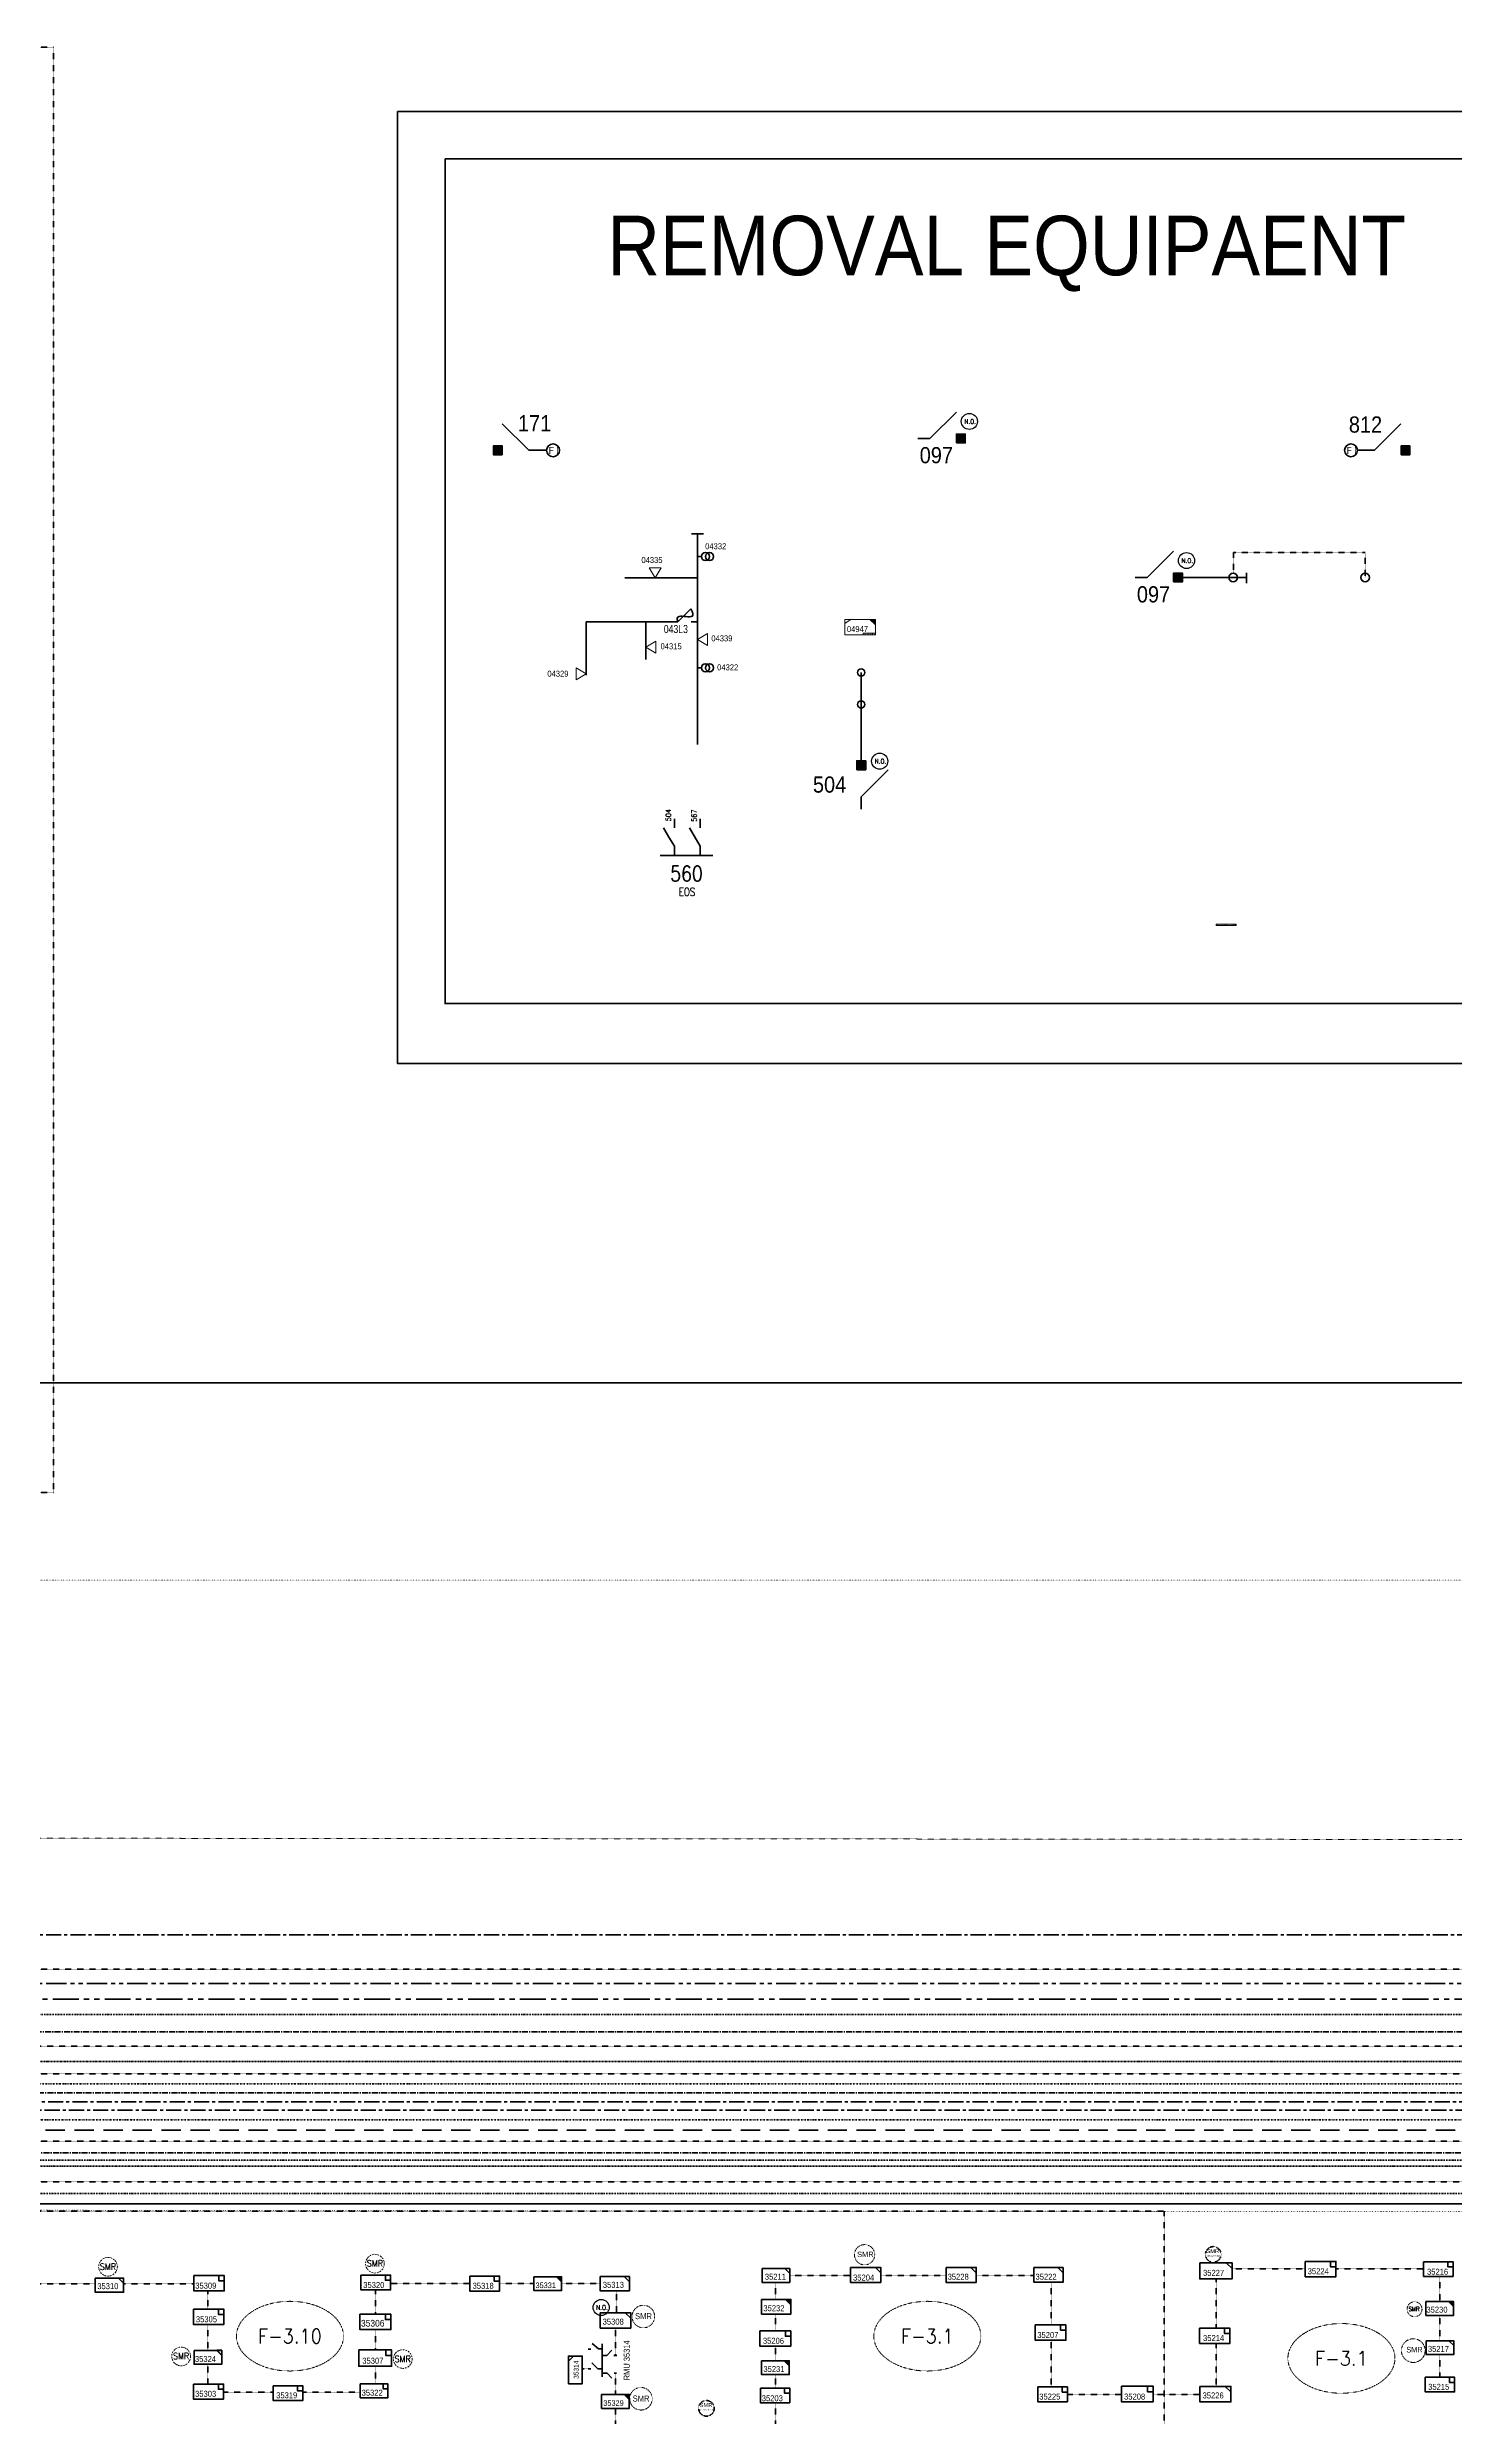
# Model space of a CAD drawing. Header units: metres. Extents: x 65984 to 144644, y -19036 to 23726.
# Drawn here: x 119464 to 120331, y 22197 to 23658 of the extents above; entities that cross this region are included whole.
import ezdxf
from ezdxf.enums import TextEntityAlignment as Align

# ---------------------------------------------------------------- set-up
doc = ezdxf.new("R2010")
doc.units = ezdxf.units.M
doc.header["$MEASUREMENT"] = 0
for name, pattern in [('( Center )', [2, 1.25, -0.25, 0.25, -0.25]), ('( Phantom )', [2.5, 1.25, -0.25, 0.25, -0.25, 0.25, -0.25]), ('DGN Style 1', [0.6, 0, -0.6]), ('DGN Style 3', [0.013877, 0, -0.013877]), ('DGN Style 4', [1.6, 0.8, -0.4, 0, -0.4]), ('DGN Style 6', [1.9, 0.7, -0.4, 0, -0.4, 0, -0.4]), ('DGN Style 7', [2, 0.9, -0.4, 0.3, -0.4]), ('HIDDEN2', [2381.25, 1587.5, -793.75])]:
    doc.linetypes.add(name, pattern=pattern)
doc.layers.get('0').update_dxf_attribs({"color": 95, "lineweight": 40})
for name, color, linetype, lineweight in [('ABS', 7, 'Continuous', 40), ('ABS NUMBER', 112, 'Continuous', 30), ('CONTRACTOR NAME', 95, 'Continuous', 40), ('d_eos', 111, 'Continuous', 40), ('d_eos no', 121, 'Continuous', 40), ('d_fco', 5, 'Continuous', 40), ('d_fco text', 95, 'Continuous', 40), ('d_grid line', 7, 'DGN Style 1', 0), ('d_oh branch', 94, 'Continuous', 40), ('d_tf', 1, 'Continuous', 40), ('d_tf no', 6, 'Continuous', 40), ('d_tf_200', 1, 'Continuous', 40), ('d_ug cable', 95, 'Continuous', 40), ('d_ug main line', 95, 'Continuous', 40), ('d_ug tf', 1, 'Continuous', 40), ('EARTH FAULT INDICATOR', 95, 'Continuous', 40), ('FDR  1  05', 172, 'Continuous', 40), ('FDR  1  16', 234, 'Continuous', 40), ('fedr no', 95, 'Continuous', 40), ('GRID STATION 01', 7, 'Continuous', 40), ('Level 37', 7, 'Continuous', 0), ('O H MAIN FEEDER', 4, 'Continuous', 100), ('SW N O', 114, 'Continuous', 30)]:
    doc.layers.add(name, color=color, linetype=linetype, lineweight=lineweight)
doc.styles.add('NASKHF', font='naskhf.shx', dxfattribs={"height": 8})
doc.styles.get("Standard").update_dxf_attribs({"font": 'txt.shx'})
doc.styles.add('Style-Andalus', font='andlso.ttf')
doc.styles.add('Style-Arial', font='arial.ttf')
doc.styles.add('Style-ENGINEERING', font='ENGINEERING.shx')
doc.styles.add('Style-msdefault', font='msdefault.shx')
doc.styles.add('Style-simplex', font='simplex.shx')
doc.styles.add('Style-STANDARD', font='STANDARD.shx')

# ---------------------------------------------------------------- blocks, each defined once
blk = doc.blocks.new('TFU_9')
at = {"layer": 'd_tf_200', "color": 1, "linetype": 'Continuous', "lineweight": 53}
blk.add_line((0, 10), (0, 0), dxfattribs=at)
for centre in [(0, 30), (0, 20)]:
    blk.add_circle(centre, 10, dxfattribs=at)
blk = doc.blocks.new('TF_8')
at = {"color": 0, "linetype": 'ByBlock', "lineweight": -2}
blk.add_line((6.3, 4.95), (9.9, 1.35), dxfattribs=at)
blk.add_3dface([(-10.1, 4.95), (9.9, 4.95), (9.9, -5.05), (-10.1, -5.05)], dxfattribs=at)
blk = doc.blocks.new('TF3')
at = {"color": 0, "linetype": 'ByBlock', "lineweight": -2}
for p, q in [((11.3, 9), (18.3, 9)), ((18.3, 9), (18.3, 2))]:
    blk.add_line(p, q, dxfattribs=at)
at = {"color": 0, "linetype": 'ByBlock', "lineweight": -2, "flags": 128}
blk.add_lwpolyline([(18.3, 2), (11.3, 2), (11.3, 9)], dxfattribs=at)
at = {"color": 0, "linetype": 'ByBlock', "lineweight": -2}
blk.add_3dface([(-21.7, 9), (18.3, 9), (18.3, -11), (-21.7, -11)], dxfattribs=at)
blk = doc.blocks.new('ABS2_1_1')
at = {"color": 0, "linetype": 'ByBlock', "lineweight": -2, "ltscale": 500}
for q in [(-29900, 43500), (0, 0)]:
    blk.add_line((0, 13600), q, dxfattribs=at)
at = {"color": 0, "linetype": 'ByBlock', "lineweight": -2, "ltscale": 500, "flags": 128}
for points in [[(5000, 43600), (-5000, 43600), (-5000, 53600), (5000, 53600)], [(3791, 49653), (3791, 49653), (3791, 49653)]]:
    blk.add_lwpolyline(points, close=True, dxfattribs=at)
at = {"color": 0, "linetype": 'ByBlock', "lineweight": -2, "ltscale": 500}
for points in [[(5000, 43600), (-5000, 43600), (5000, 53600), (-5000, 53600)], [(3791, 49653), (3791, 49653), (3791, 49653)]]:
    blk.add_solid(points, dxfattribs=at)
blk = doc.blocks.new('exist.us-1000kva')
at = {"color": 0, "linetype": 'ByBlock', "lineweight": -2, "flags": 128}
blk.add_lwpolyline([(40, 12.9), (32.8, 20), (40, 20)], close=True, dxfattribs=at)
at = {"color": 0, "linetype": 'ByBlock', "lineweight": -2, "extrusion": (0, 0, -1)}
blk.add_solid([(-40, 12.9), (-32.8, 20), (-40, 20)], dxfattribs=at)
at = {"color": 0, "linetype": 'ByBlock', "lineweight": -2, "xscale": 2, "yscale": 2}
blk.add_blockref('TF_8', (20.2, 10.1), dxfattribs=at)
blk = doc.blocks.new('*U812')
at = {"layer": 'd_eos', "color": 7, "linetype": 'Continuous', "lineweight": 211, "ltscale": 0.638341}
for p, q in [((-19.7, 13.2), (-19.7, 26.5)), ((-19.7, -13.2), (-4.1, 13.2)), ((17.4, 13.2), (17.4, 26.5)), ((25.3, 0), (33.1, 13.2)), ((-37.9, -26.5), (37.9, -26.5)), ((-19.7, -26.5), (-19.7, -13.2)), ((17.4, -13.2), (25.3, 0)), ((17.4, -26.5), (17.4, -13.2))]:
    blk.add_line(p, q, dxfattribs=at)
blk = doc.blocks.new('*U746')
at = {"layer": 'd_fco', "color": 1, "linetype": 'Continuous', "lineweight": 100}
blk.add_line((-4.6, 4.2), (-10.1, 4.2), dxfattribs=at)
at = {"layer": 'd_fco', "color": 1, "linetype": 'Continuous', "lineweight": 100, "flags": 128}
blk.add_lwpolyline([(13, 4.2), (7.1, 4.2), (-4.4, -7.3)], dxfattribs=at)
at = {"layer": 'd_fco', "color": 1, "linetype": 'Continuous', "lineweight": 100}
blk.add_open_spline([(-4.4, -7.3), (-13, 7.7), (11.6, -7.7), (7.1, 4.2)], degree=3, dxfattribs=at)
blk = doc.blocks.new('*U965')
at = {"layer": 'SW N O', "color": 3, "ltscale": 0.426762}
blk.add_circle((0, 0), 16.8, dxfattribs=at)
at = {"layer": 'SW N O', "color": 3, "style": 'Style-STANDARD'}
blk.add_text('N.O.', height=9.6, dxfattribs=at).set_placement((1.7, -0.2), align=Align.MIDDLE_CENTER)
blk = doc.blocks.new('*U967')
at = {"layer": 'SW N O', "color": 3, "ltscale": 0.426762}
blk.add_circle((0, 0), 16.8, dxfattribs=at)
at = {"layer": 'SW N O', "color": 3, "style": 'Style-STANDARD'}
blk.add_text('N.O.', height=9.6, dxfattribs=at).set_placement((1.7, -0.2), align=Align.MIDDLE_CENTER)
blk = doc.blocks.new('*U1382')
at = {"layer": 'FDR  1  05', "color": 120, "linetype": 'Continuous', "lineweight": 40, "xscale": 0.426653015516307, "yscale": 0.426653015516307, "zscale": 0.1165240040356058, "rotation": 359.9999999999999}
blk.add_blockref('TF3', (0.7, 0.5), dxfattribs=at)
at = {"layer": 'd_tf no', "color": 120, "linetype": 'Continuous', "lineweight": 40, "style": 'Style-msdefault', "width": 0.945946}
blk.add_text('35306', height=3.7, dxfattribs=at).set_placement((-8, 1.2), align=Align.TOP_LEFT)
blk = doc.blocks.new('*U906')
at = {"layer": 'EARTH FAULT INDICATOR', "color": 2, "linetype": 'Continuous', "lineweight": 100}
blk.add_circle((0, 0.1), 4, dxfattribs=at)
at = {"layer": 'EARTH FAULT INDICATOR', "color": 2, "lineweight": 140, "style": 'Style-Andalus', "width": 0.9}
blk.add_text('F I', height=4.23, dxfattribs=at).set_placement((-2.6, 2.1), align=Align.TOP_LEFT)
blk = doc.blocks.new('TRA1_294')
at = {"layer": 'd_tf', "color": 1, "linetype": 'Continuous', "lineweight": 0, "ltscale": 0.000236265, "flags": 128}
blk.add_lwpolyline([(10, -17), (0, 0), (-10, -17)], close=True, dxfattribs=at)
blk = doc.blocks.new('TRA1_293')
at = {"layer": 'd_tf', "color": 1, "linetype": 'Continuous', "lineweight": 0, "ltscale": 0.000236265, "xscale": 1.000046566207834, "yscale": 1.000046566207834, "zscale": 1.000046566207834, "rotation": 180}
blk.add_blockref('TRA1_294', (0, 0), dxfattribs=at)
blk = doc.blocks.new('TRA1_296')
at = {"layer": 'd_tf', "color": 1, "linetype": 'Continuous', "lineweight": 0, "ltscale": 0.000236361, "flags": 128}
blk.add_lwpolyline([(10, -17), (0, 0), (-10, -17)], close=True, dxfattribs=at)
blk = doc.blocks.new('TRA1_295')
at = {"layer": 'd_tf', "color": 1, "linetype": 'Continuous', "lineweight": 0, "ltscale": 0.000236361, "xscale": 1.000046566207833, "yscale": 1.000046566207833, "zscale": 1.000046566207833, "rotation": 180}
blk.add_blockref('TRA1_296', (0, 0), dxfattribs=at)
blk = doc.blocks.new('*U1767')
at = {"layer": 'FDR  1  05', "color": 2, "linetype": 'Continuous', "lineweight": 40, "flags": 128}
blk.add_lwpolyline([(8.5, 4.3), (8.5, 1.2), (5.5, 4.3)], dxfattribs=at)
blk.add_lwpolyline([(5.5, 4.3), (8.5, 4.3), (8.5, 1.2)], close=True, dxfattribs=at)
at = {"layer": 'FDR  1  05', "color": 2, "linetype": 'Continuous', "lineweight": 40, "xscale": 0.8535245333131425, "yscale": 0.8535245333131425, "zscale": 0.4267622666565712, "rotation": 359.9999999999999}
blk.add_blockref('TF_8', (0.1, 0), dxfattribs=at)
blk = doc.blocks.new('*U3832')
at = {"color": 2, "linetype": 'DGN Style 3'}
blk.add_circle((0, 0), 40.1, dxfattribs=at)
at = {"color": 1, "style": 'Style-ENGINEERING', "width": 1.09375}
blk.add_text('SMR', height=20, dxfattribs=at).set_placement((30, 7), align=Align.RIGHT)
at = {"color": 7, "true_color": 0xffffff, "insert": (-35, -5), "char_height": 5.83, "width": 324.55, "attachment_point": 1}
blk.add_mtext('\\fCalibri|b0|i0|c178178|p39;ACTIVE 27.09.2023\\P', dxfattribs=at)

msp = doc.modelspace()

# ---------------------------------------------------------------- linework, layer by layer
at = {"color": 7, "linetype": '( Phantom )', "lineweight": 106, "ltscale": 12.802868, "flags": 128}
msp.add_lwpolyline([(125652, 21392.2), (125652, 21375.1), (125221.9, 21375.1), (125221.9, 22454.8), (114309.9, 22454.8), (114309.9, 20185.2)], dxfattribs=at)
at = {"color": 7, "linetype": 'DGN Style 3', "lineweight": 140, "flags": 128}
msp.add_lwpolyline([(125438.9, 21093.7), (125438.9, 21073.4), (125198.6, 21073.4), (125198.6, 22425.7), (114384.5, 22425.7), (114384.5, 20185.2)], dxfattribs=at)
at = {"layer": 'CONTRACTOR NAME', "color": 140, "lineweight": 13, "ltscale": 0.498271, "flags": 128}
for points in [[(119972.3, 23296.1), (119966.9, 23296.1), (119966.9, 23297.1), (119972.3, 23297.1)], [(119974.3, 23296.1), (119972.3, 23296.1), (119972.3, 23297.1), (119974.3, 23297.1)]]:
    msp.add_lwpolyline(points, close=True, dxfattribs=at)
at = {"layer": 'CONTRACTOR NAME', "color": 7, "lineweight": 13, "ltscale": 0.498271, "flags": 128}
for points in [[(120189.5, 23116.7), (120184.5, 23116.7), (120184.5, 23117.7), (120189.5, 23117.7)], [(120194.9, 23116.7), (120189.5, 23116.7), (120189.5, 23117.7), (120194.9, 23117.7)], [(120196.9, 23116.7), (120194.9, 23116.7), (120194.9, 23117.7), (120196.9, 23117.7)]]:
    msp.add_lwpolyline(points, close=True, dxfattribs=at)
at = {"layer": 'd_eos', "color": 120, "linetype": 'Continuous', "lineweight": 211, "ltscale": 0.374688}
for p, q in [((119798.9, 22238.9), (119797.2, 22238.9)), ((119803.6, 22239), (119799.8, 22242.4)), ((119806, 22221.8), (119806, 22242.2)), ((119808.7, 22235), (119811.8, 22238.3)), ((119798.9, 22226.7), (119797.2, 22226.7)), ((119803.2, 22226.8), (119799.6, 22230.5)), ((119805.9, 22226.8), (119803.2, 22226.8)), ((119806, 22235), (119808.7, 22235)), ((119806.2, 22224.1), (119809, 22224.1)), ((119809, 22224.1), (119811.9, 22221)), ((119813.1, 22235), (119815, 22235)), ((119813.3, 22224.1), (119814.7, 22224.1))]:
    msp.add_line(p, q, dxfattribs=at)
at = {"layer": 'd_eos', "color": 120, "linetype": 'Continuous', "lineweight": 211, "ltscale": 0.337219}
msp.add_line((119803.6, 22239), (119806, 22239), dxfattribs=at)
at = {"layer": 'd_grid line', "color": 7, "linetype": 'DGN Style 1', "lineweight": 0}
msp.add_line((115806.3, 22328), (121692.5, 22322.4), dxfattribs=at)
at = {"layer": 'd_grid line', "color": 7, "linetype": 'DGN Style 1', "lineweight": 0, "flags": 128}
msp.add_lwpolyline([(133459.3, 19332.1), (133459.3, 22713), (107396.8, 22713), (107396.8, 19332.1)], close=True, dxfattribs=at)
at = {"layer": 'd_oh branch', "color": 1, "linetype": 'Continuous', "lineweight": 100}
for p, q in [((119864.6, 23331.1), (119819.8, 23331.1)), ((119849.7, 23304.1), (119796.1, 23304.1)), ((119796.1, 23304.1), (119796.1, 23271.2)), ((119832.8, 23304.1), (119832.8, 23280.8))]:
    msp.add_line(p, q, dxfattribs=at)
at = {"layer": 'd_ug cable', "color": 1, "linetype": 'DGN Style 3', "lineweight": 0}
msp.add_line((107935.2, 22564.4), (133669.6, 22541.1), dxfattribs=at)
at = {"layer": 'd_ug cable', "color": 1, "linetype": 'DGN Style 3', "lineweight": 100}
msp.add_line((119797.5, 22226.7), (119793.6, 22226.7), dxfattribs=at)
at = {"layer": 'd_ug cable', "color": 14, "linetype": 'DGN Style 3', "lineweight": 100}
msp.add_line((119814.1, 22224.1), (119814.1, 22210.9), dxfattribs=at)
at = {"layer": 'd_ug cable', "color": 94, "linetype": 'DGN Style 3', "lineweight": 100, "flags": 128}
msp.add_lwpolyline([(116277.5, 23658.3), (119467.6, 23658.3), (119467.6, 22767.2), (116277.5, 22767.2)], close=True, dxfattribs=at)
at = {"layer": 'd_ug cable', "color": 231, "linetype": 'DGN Style 3', "lineweight": 100, "flags": 128}
msp.add_lwpolyline([(120195.1, 23334), (120195.1, 23346.7), (120276.3, 23346.7), (120276.3, 23331.4)], dxfattribs=at)
at = {"layer": 'd_ug cable', "color": 3, "linetype": 'DGN Style 3', "lineweight": 100, "flags": 128}
msp.add_lwpolyline([(122580.8, 22028.9), (122580.8, 22408.7), (114426.3, 22408.7), (114426.3, 20316.3), (114440.7, 20316.3), (114440.7, 20304.2)], dxfattribs=at)
at = {"layer": 'd_ug cable', "color": 206, "linetype": 'DGN Style 3', "lineweight": 100, "flags": 128}
msp.add_lwpolyline([(116176.4, 20628.2), (116176.4, 20750.7), (116176.2, 20750.7), (116176.2, 20751.9), (115709.1, 20751.9), (115709.1, 20898.3), (115443.6, 20898.3), (115443.6, 22367.1), (125153.1, 22367.1), (125153.1, 21679.5), (125516.2, 21679.5), (125516.2, 21661.2)], dxfattribs=at)
at = {"layer": 'd_ug cable', "color": 251, "linetype": 'DGN Style 3', "lineweight": 100, "flags": 128}
msp.add_lwpolyline([(116822.6, 20861.1), (116854.8, 20861.1), (116854.8, 20884.9), (116988.6, 20884.9), (116988.6, 22342), (125130.4, 22342), (125130.4, 21815.4), (125262.4, 21815.4)], dxfattribs=at)
at = {"layer": 'd_ug cable', "color": 6, "linetype": 'DGN Style 3', "lineweight": 100, "flags": 128}
msp.add_lwpolyline([(117095.4, 22227.4), (117095.4, 22324), (120152.5, 22324), (120152.5, 22059.5), (120166.1, 22059.5)], dxfattribs=at)
at = {"layer": 'd_ug cable', "color": 18, "linetype": 'DGN Style 3', "lineweight": 100, "flags": 128}
for points in [[(119912.7, 22269.3), (119912.7, 22280.1)], [(119921.8, 22284.4), (119959, 22284.4)], [(119977.7, 22284.4), (120017.8, 22284.4)], [(120036.5, 22284.4), (120072.2, 22284.4)], [(120082.7, 22280.2), (120082.7, 22253.9)], [(120184.4, 22251.9), (120184.4, 22282.2)], [(120194.5, 22288.4), (120239.4, 22288.4)], [(120258.5, 22288.4), (120312.4, 22288.4)], [(120322.3, 22283.7), (120322.3, 22268.3)], [(119912.7, 22250.2), (119912.7, 22260.8)], [(120322.3, 22259.7), (120322.3, 22244.1)], [(119912.7, 22231.9), (119912.7, 22240.6)], [(120082.7, 22244.5), (120082.7, 22215.7)], [(120184.4, 22216), (120184.4, 22242.5)], [(119912.7, 22215), (119912.7, 22223.2)], [(120322.3, 22235.8), (120322.3, 22221.6)], [(120093.1, 22211), (120126.3, 22211)], [(120145.8, 22211), (120174.4, 22211)], [(119862.2, 22192), (119814.1, 22192), (119814.1, 22202.4)], [(119879.2, 22192), (119912.7, 22192), (119912.7, 22205.8)]]:
    msp.add_lwpolyline(points, dxfattribs=at)
at = {"layer": 'd_ug cable', "color": 120, "linetype": 'DGN Style 3', "lineweight": 100, "flags": 128}
for points in [[(119454.4, 22279.1), (119493.4, 22279.1)], [(119511, 22279.1), (119554.2, 22279.1)], [(119562.8, 22274.8), (119562.8, 22263.5)], [(119666.2, 22260.5), (119666.2, 22275.5)], [(119675.5, 22279.3), (119724.3, 22279.3)], [(119743, 22279.3), (119763.6, 22279.3)], [(119780.8, 22279.3), (119804.8, 22279.3)], [(119814.8, 22274.5), (119814.8, 22261.3)], [(119562.8, 22254.1), (119562.8, 22238.2)], [(119666.2, 22238.7), (119666.2, 22251)], [(119562.8, 22229.7), (119562.8, 22217.2)], [(119666.2, 22217.5), (119666.2, 22228.2)], [(119572.9, 22212.4), (119603.3, 22212.4)], [(119621.4, 22212.4), (119656.7, 22212.4)]]:
    msp.add_lwpolyline(points, dxfattribs=at)
at = {"layer": 'd_ug cable', "color": 14, "linetype": 'DGN Style 3', "lineweight": 100, "flags": 128}
msp.add_lwpolyline([(119814.1, 22251.9), (119814.1, 22235)], dxfattribs=at)
at = {"layer": 'd_ug cable', "color": 2, "linetype": 'DGN Style 4', "lineweight": 13}
for centre in [(119501.2, 22289.7), (119665.8, 22291.6), (119546.3, 22234.4), (119683, 22232.8)]:
    msp.add_circle(centre, 5.77, dxfattribs=at)
at = {"layer": 'd_ug cable', "color": 2, "linetype": 'DGN Style 3', "lineweight": 13}
for centre, radius in [((119967.7, 22297.1), 6.25), ((119831.3, 22259), 6.95), ((120306.8, 22263.5), 4.6), ((120306, 22238), 7.31), ((119829.8, 22208.3), 6.95)]:
    msp.add_circle(centre, radius, dxfattribs=at)
at = {"layer": 'd_ug cable', "color": 1, "linetype": 'DGN Style 3', "lineweight": 13}
msp.add_circle((120306, 22238), 7.31, dxfattribs=at)
at = {"layer": 'd_ug main line', "color": 121, "linetype": 'DGN Style 3', "lineweight": 140, "flags": 128}
msp.add_lwpolyline([(125500.3, 21632.8), (125500.3, 21569.2), (125184.7, 21569.2), (125184.7, 22473.3), (115028.9, 22473.3), (115028.9, 20483.6)], dxfattribs=at)
at = {"layer": 'd_ug main line', "color": 22, "linetype": '( Phantom )', "lineweight": 100, "ltscale": 10, "flags": 128}
msp.add_lwpolyline([(125479.8, 20968.6), (125479.8, 20987.3), (125233.2, 20987.3), (125233.2, 22464.4), (114290.4, 22464.4), (114290.4, 20185.2)], dxfattribs=at)
at = {"layer": 'd_ug main line', "color": 157, "linetype": 'DGN Style 4', "lineweight": 140, "flags": 128}
msp.add_lwpolyline([(125418, 21017.4), (125418, 21004.7), (125214.8, 21004.7), (125214.8, 22445.3), (114327.5, 22445.3), (114327.5, 20185.2)], dxfattribs=at)
at = {"layer": 'd_ug main line', "color": 174, "linetype": '( Center )', "lineweight": 140, "ltscale": 2.94, "flags": 128}
for points in [[(125524.7, 21248.6), (125524.7, 21213.5), (125207, 21213.5), (125207, 22434.5), (114346, 22434.5), (114346, 20185.2)], [(125145.2, 22359.9), (115450.8, 22359.9), (115450.8, 20910), (116755.3, 20910), (116755.3, 20829.4)]]:
    msp.add_lwpolyline(points, dxfattribs=at)
at = {"layer": 'd_ug main line', "color": 200, "linetype": 'DGN Style 7', "lineweight": 80, "flags": 128}
msp.add_lwpolyline([(125307.5, 21308), (125307.5, 21295.5), (125190.6, 21295.5), (125190.6, 22416.2), (114403, 22416.2), (114403, 20185.2)], dxfattribs=at)
at = {"layer": 'd_ug main line', "color": 22, "linetype": 'DGN Style 6', "lineweight": 140, "flags": 128}
msp.add_lwpolyline([(125618.3, 21115.9), (125618.3, 21061.7), (125180.5, 21061.7), (125180.5, 22402.4), (114450, 22402.4), (114450, 20327), (114594.3, 20327), (114594.3, 20185)], dxfattribs=at)
at = {"layer": 'd_ug main line', "color": 6, "linetype": '( Center )', "lineweight": 140, "ltscale": 2.94, "flags": 128}
msp.add_lwpolyline([(122435.8, 22289.9), (122435.8, 22396.9), (114473.5, 22396.9), (114473.5, 20369.9), (114797.7, 20369.9), (114797.7, 20360.4)], dxfattribs=at)
at = {"layer": 'd_ug main line', "color": 36, "linetype": 'HIDDEN2', "lineweight": 70, "ltscale": 0.0075}
msp.add_lwpolyline([(125386.1, 22374), (115436.3, 22374), (115436.3, 20892.1), (115702.4, 20892.1), (115702.4, 20746.4), (116184.6, 20746.4), (116184.6, 20578.3), (116242, 20578.3), (116242, 20553.6)], dxfattribs=at)
at = {"layer": 'd_ug main line', "color": 191, "linetype": 'DGN Style 7', "lineweight": 140, "flags": 128}
msp.add_lwpolyline([(125136.6, 22351.8), (116982.3, 22351.8), (116982.3, 20302.9), (116982.3, 20302.9), (116982.3, 19904.8), (116245.1, 19904.8), (116245.1, 20043.3)], dxfattribs=at)
at = {"layer": 'd_ug tf', "color": 134, "linetype": 'DGN Style 4', "lineweight": 140, "flags": 128}
msp.add_lwpolyline([(116559.6, 20376.8), (116559.6, 20301.7), (116974.8, 20301.7), (116974.8, 22355.5), (125242.7, 22355.5), (125242.7, 22015), (125262.4, 22015)], dxfattribs=at)
at = {"layer": 'FDR  1  05', "color": 11, "linetype": 'Continuous', "lineweight": 13}
msp.add_line((119955.5, 23303), (119959.5, 23305.6), dxfattribs=at)
at = {"layer": 'FDR  1  16', "color": 30, "linetype": '( Center )', "lineweight": 70, "ltscale": 7.500037, "flags": 128}
msp.add_lwpolyline([(125479.8, 22171.7), (125254.2, 22171.7), (125254.2, 22494.3), (115424.6, 22494.3), (115424.6, 20879.7), (115646.9, 20879.7), (115646.9, 20384.3), (115406.5, 20384.3), (115406.5, 19836.9), (115912, 19836.9), (115912, 19932.7)], dxfattribs=at)
at = {"layer": 'FDR  1  16', "color": 30, "linetype": '( Center )', "lineweight": 106, "ltscale": 7.500037, "flags": 128}
msp.add_lwpolyline([(114989.9, 20379.2), (114989.9, 20383.5), (114490.7, 20383.5), (114490.7, 22391.5), (122508.3, 22391.5), (122508.3, 22028.9)], dxfattribs=at)
at = {"layer": 'FDR  1  16', "color": 1, "linetype": '( Center )', "lineweight": 70, "ltscale": 7.500037, "flags": 128}
msp.add_lwpolyline([(115013, 20327.8), (115013, 20397.6), (114501.7, 20397.6), (114501.7, 22386.2), (125172.7, 22386.2), (125172.7, 21502.1), (125488.9, 21502.1)], dxfattribs=at)
at = {"layer": 'FDR  1  16', "color": 30, "linetype": 'DGN Style 6', "lineweight": 70, "flags": 128}
msp.add_lwpolyline([(125349.8, 21236.3), (125349.8, 21221.5), (125166.1, 21221.5), (125166.1, 22380.2), (114512.9, 22380.2), (114512.9, 20408.4), (115057.6, 20408.4), (115057.6, 20185)], dxfattribs=at)
at = {"layer": 'fedr no', "color": 82, "linetype": 'DGN Style 3', "lineweight": 13, "true_color": 0x1dc70e}
for centre in [(119613.4, 22246.9), (120006.4, 22246.9), (120261.7, 22233.2)]:
    msp.add_ellipse(centre, major_axis=(33, 0), ratio=0.651175, dxfattribs=at)
at = {"layer": 'O H MAIN FEEDER', "color": 18, "lineweight": 211, "ltscale": 30}
for p, q in [((119765.1, 23409.8), (119771.6, 23409.8)), ((120271.7, 23409.8), (120274.7, 23409.8))]:
    msp.add_line(p, q, dxfattribs=at)
at = {"layer": 'O H MAIN FEEDER', "color": 1, "lineweight": 211, "ltscale": 30}
msp.add_line((119868.4, 23358.3), (119860.9, 23358.3), dxfattribs=at)
at = {"layer": 'O H MAIN FEEDER', "color": 1, "lineweight": 211, "ltscale": 0.488306}
msp.add_line((119864.6, 23228.3), (119864.6, 23358.4), dxfattribs=at)
at = {"layer": 'O H MAIN FEEDER', "color": 231, "lineweight": 211, "ltscale": 30}
for p, q in [((120203.2, 23334.3), (120203.2, 23327.9)), ((120160.7, 23331.4), (120203.2, 23331.4))]:
    msp.add_line(p, q, dxfattribs=at)
at = {"layer": 'O H MAIN FEEDER', "color": 80, "lineweight": 211, "ltscale": 30}
msp.add_line((121607.1, 22328.6), (118893.1, 22328.6), dxfattribs=at)
at = {"layer": 'O H MAIN FEEDER', "color": 140, "lineweight": 211, "ltscale": 0.498271, "flags": 128}
for points in [[(119679.8, 23618.8), (120895.1, 23618.8), (120895.1, 23031.6), (119679.8, 23031.6)], [(119709, 23589.6), (120876.2, 23589.6), (120876.2, 23068.6), (119709, 23068.6)], [(106943.9, 22834.8), (144644.1, 22834.8), (144644.1, 19389.5), (106943.9, 19389.5)]]:
    msp.add_lwpolyline(points, close=True, dxfattribs=at)
at = {"layer": 'O H MAIN FEEDER', "color": 214, "lineweight": 211, "ltscale": 0.426762, "flags": 128}
msp.add_lwpolyline([(119965.6, 23272.8), (119965.6, 23215.9)], dxfattribs=at)
at = {"layer": 'O H MAIN FEEDER', "color": 1, "linetype": 'DGN Style 4', "lineweight": 211, "flags": 128}
msp.add_lwpolyline([(117138.2, 22227.3), (117138.2, 22334.9), (121099.2, 22334.9), (121099.2, 22290.4)], dxfattribs=at)
at = {"layer": 'O H MAIN FEEDER', "color": 231, "lineweight": 211, "ltscale": 0.488306}
for centre in [(120195, 23331.4), (120276.3, 23331.4)]:
    msp.add_circle(centre, 2.66, dxfattribs=at)
at = {"layer": 'O H MAIN FEEDER', "color": 214, "lineweight": 211, "ltscale": 0.426762}
for centre in [(119965.6, 23272.8), (119965.6, 23253.1)]:
    msp.add_circle(centre, 2.21, dxfattribs=at)

# ---------------------------------------------------------------- block references
at = {"color": 1, "xscale": 0.12, "yscale": 0.12, "zscale": 0.12}
for p in [(120182.7, 22297.3), (119870.2, 22202.4)]:
    msp.add_blockref('*U3832', p, dxfattribs=at)
at = {"layer": 'ABS', "color": 7, "linetype": 'Continuous', "lineweight": 211, "ltscale": 0.812883, "xscale": 0.0005446322480400586, "zscale": 0.000360672857092237}
for p, yscale, rotation in [((119768, 23409.8), -0.000544632248040059, 270.0000071991901), ((120000.6, 23417.1), 0.0005446322480400586, 269.9999928008099), ((120274.7, 23409.8), 0.0005446322480400586, 269.9999928008099), ((120134.5, 23331.4), 0.0005446322480400586, 269.9999928008099)]:
    msp.add_blockref('ABS2_1_1', p, dxfattribs=dict(at, yscale=yscale, rotation=rotation))
at = {"layer": 'ABS', "color": 7, "linetype": 'Continuous', "lineweight": 211, "ltscale": 0.829472, "xscale": 0.000555747191877611, "yscale": -0.0005557471918776113, "zscale": 0.0003680335276451397, "rotation": 180.0000000000006}
msp.add_blockref('ABS2_1_1', (119965.6, 23188.6), dxfattribs=at)
at = {"layer": 'd_eos', "color": 7, "linetype": 'Continuous', "lineweight": 211, "ltscale": 0.638341, "extrusion": (0, 0, -1), "xscale": 0.4267622666565712, "yscale": 0.4267622666565712, "zscale": 0.4267622666565712}
msp.add_blockref('*U812', (-119857.9, 23171.3), dxfattribs=at)
at = {"layer": 'd_fco', "color": 1, "linetype": 'Continuous', "lineweight": 100, "xscale": 0.7, "yscale": 0.7, "zscale": 0.7, "rotation": 180.0000000006002}
msp.add_blockref('*U746', (119857.5, 23307), dxfattribs=at)
at = {"layer": 'd_tf', "color": 1, "linetype": 'Continuous', "lineweight": 0, "ltscale": 0.000236361, "extrusion": (0, 0, -1), "xscale": 0.37, "yscale": 0.37, "zscale": 0.37}
msp.add_blockref('TRA1_295', (-119838.6, 23331.1), dxfattribs=at)
at = {"layer": 'd_tf', "color": 1, "linetype": 'Continuous', "lineweight": 0, "ltscale": 0.000236361, "xscale": 0.37, "yscale": 0.37, "zscale": 0.37, "rotation": 269.9999999999999}
for p in [(119832.8, 23288.4), (119864.6, 23293.2)]:
    msp.add_blockref('TRA1_295', p, dxfattribs=at)
at = {"layer": 'd_tf', "color": 1, "linetype": 'Continuous', "lineweight": 0, "ltscale": 0.000236265, "xscale": 0.37, "yscale": 0.37, "zscale": 0.37, "rotation": 89.99999999999997}
msp.add_blockref('TRA1_293', (119796.1, 23272), dxfattribs=at)
at = {"layer": 'd_tf_200', "color": 1, "linetype": 'Continuous', "lineweight": 53, "xscale": 0.25, "yscale": 0.25, "zscale": 0.25, "rotation": 269.9999999999999}
for p in [(119864.6, 23344.3), (119864.6, 23275.7)]:
    msp.add_blockref('TFU_9', p, dxfattribs=at)
at = {"layer": 'EARTH FAULT INDICATOR', "color": 2, "linetype": 'Continuous', "lineweight": 100}
for p in [(119775.6, 23409.7), (120267.6, 23409.7)]:
    msp.add_blockref('*U906', p, dxfattribs=at)
at = {"layer": 'FDR  1  05', "color": 11, "linetype": 'Continuous', "lineweight": 13, "xscale": 0.4706953856588768, "yscale": 0.4706953856588768, "zscale": 0.4267622666565712, "rotation": 359.9999999999999}
msp.add_blockref('exist.us-1000kva', (119955.5, 23296.1), dxfattribs=at)
at = {"layer": 'FDR  1  05', "color": 2, "linetype": 'Continuous', "lineweight": 40, "rotation": 359.9999999999999}
for name, p, xscale, yscale, zscale in [('TF_8', (119502.2, 22278.4), 0.873569197845314, 0.873569197845314, 0.4267622666565712), ('TF3', (119667.1, 22280.5), 0.4572308401844476, 0.4572308401844476, 0.1300771388769227), ('TF_8', (119968.5, 22284.7), 0.9303224445492406, 0.9303224445492406, 0.4267622666565712), ('TF3', (120322.2, 22288.7), 0.4541136393241599, 0.4541136393241599, 0.1300771388769227), ('exist.us-1000kva', (120313.8, 22259.7), 0.4267622666565712, 0.4267622666565712, 0.4267622666565712), ('TF_8', (119814.2, 22256.7), 0.9437422116668874, 0.9437422116668874, 0.4267622666565712), ('TF3', (119666.8, 22233.9), 0.5082044998817805, 0.5082044998817805, 0.1300771388769227), ('TF_8', (120322.5, 22239.9), 0.8535245333131425, 0.8535245333131425, 0.4267622666565712), ('exist.us-1000kva', (119805.5, 22202.4), 0.4267622666565712, 0.4267622666565712, 0.4267622666565712)]:
    msp.add_blockref(name, p, dxfattribs=dict(at, xscale=xscale, yscale=yscale, zscale=zscale))
at = {"layer": 'FDR  1  05', "color": 120, "linetype": 'Continuous', "lineweight": 40, "rotation": 359.9999999999999}
for name, p, xscale, yscale, zscale in [('TF3', (119564.3, 22280), 0.4685914636606583, 0.4685914636606583, 0.1300771388769227), ('TF3', (119734.2, 22279.8), 0.4591182128164927, 0.4591182128164927, 0.1300771388769227), ('exist.us-1000kva', (119763.8, 22275), 0.4267622666565712, 0.4267622666565712, 0.4267622666565712), ('TF_8', (119813.8, 22279.3), 0.8947952534965667, 0.8947952534965667, 0.4267622666565712), ('TF3', (119564.1, 22259.3), 0.471305967141478, 0.471305967141478, 0.1300771388769227), ('TF3', (119564, 22213.2), 0.4650529547119633, 0.4650529547119633, 0.1300771388769227), ('TF3', (119613, 22212.2), 0.4549055467749261, 0.4549055467749261, 0.1300771388769227), ('TF3', (119666, 22213.6), 0.4266530155163069, 0.4266530155163069, 0.1300771388769227)]:
    msp.add_blockref(name, p, dxfattribs=dict(at, xscale=xscale, yscale=yscale, zscale=zscale))
at = {"layer": 'FDR  1  05', "color": 18, "linetype": 'Continuous', "lineweight": 40, "rotation": 359.9999999999999}
for name, p, xscale, yscale, zscale in [('TF_8', (119913.1, 22284.4), 0.8535245333131425, 0.8535245333131425, 0.4267622666565712), ('TF_8', (120027.3, 22284.7), 0.9303224445492406, 0.9303224445492406, 0.4267622666565712), ('TF_8', (120081.2, 22284.7), 0.8992697619411171, 0.8992697619411171, 0.4267622666565712), ('TF_8', (120184.4, 22287.2), 0.9983378634493272, 0.9983378634493272, 0.4267622666565712), ('TF3', (120249.7, 22288.7), 0.4730528589937134, 0.4730528589937134, 0.1300771388769227), ('exist.us-1000kva', (119904.2, 22260.5), 0.451378334383309, 0.451378334383309, 0.4267622666565712), ('TF3', (120083.2, 22249.6), 0.4721045211975692, 0.4721045211975692, 0.1300771388769227), ('TF3', (120184.4, 22247.6), 0.4662291238794106, 0.4662291238794106, 0.1300771388769227), ('TF3', (119913.5, 22245.9), 0.476150800444837, 0.476150800444837, 0.1300771388769227), ('exist.us-1000kva', (119904.2, 22223.2), 0.4267622666565712, 0.4267622666565712, 0.4267622666565712), ('TF3', (120323.2, 22217.5), 0.4527673373624116, 0.4527673373624116, 0.1300771388769227), ('TF3', (119913.3, 22210.8), 0.4529921286625453, 0.4529921286625453, 0.1300771388769227), ('TF3', (120084.4, 22211.5), 0.4593531873882874, 0.4593531873882874, 0.1300771388769227), ('TF3', (120136.7, 22211.7), 0.4863614561804088, 0.4863614561804088, 0.1300771388769227), ('TF_8', (120184.1, 22211.2), 0.954918739692877, 0.954918739692877, 0.4267622666565712)]:
    msp.add_blockref(name, p, dxfattribs=dict(at, xscale=xscale, yscale=yscale, zscale=zscale))
at = {"layer": 'FDR  1  05', "color": 120, "linetype": 'Continuous', "lineweight": 40, "xscale": 1.116311956094262, "yscale": 1.116311956094262, "zscale": 1.116311956094262}
msp.add_blockref('*U1382', (119666.1, 22255.6), dxfattribs=at)
at = {"layer": 'FDR  1  05', "color": 2, "linetype": 'Continuous', "lineweight": 40}
msp.add_blockref('*U1767', (119562.8, 22233.9), dxfattribs=at)
at = {"layer": 'FDR  1  05', "color": 1, "linetype": 'Continuous', "lineweight": 40, "xscale": 0.8535909556838007, "yscale": 0.8535909556838007, "zscale": 0.2556092596139534, "rotation": 89.99999999999997}
msp.add_blockref('TF_8', (119789.3, 22226.2), dxfattribs=at)
at = {"layer": 'SW N O', "color": 3, "xscale": 0.2950694635422144, "yscale": 0.2950694635422144, "zscale": 0.2950694635422144}
for name, p in [('*U965', (120032.3, 23427.6)), ('*U965', (120166.2, 23341.8)), ('*U967', (119977, 23218.1)), ('*U965', (119805.3, 22264.6))]:
    msp.add_blockref(name, p, dxfattribs=at)

# ---------------------------------------------------------------- texts
at = {"layer": 'ABS NUMBER', "color": 7, "lineweight": 140, "style": 'Style-Arial', "width": 0.88}
for s, p in [('171', (119774.5, 23431.5)), ('812', (120286.8, 23430.7)), ('097', (120022.2, 23411.8)), ('097', (120156.1, 23326))]:
    msp.add_text(s, height=10, rotation=360, dxfattribs=at).set_placement(p, align=Align.TOP_RIGHT)
msp.add_text('504', height=10, dxfattribs=at).set_placement((119946.1, 23203.7), align=Align.MIDDLE_CENTER)
at = {"layer": 'CONTRACTOR NAME', "color": 140, "lineweight": 13, "style": 'Style-msdefault', "width": 0.945946}
for s, height, p in [('2017.08.23', 0.653, (119967.2, 23297)), ('KIC', 0.572, (119972.7, 23296.9))]:
    msp.add_text(s, height=height, dxfattribs=at).set_placement(p, align=Align.TOP_LEFT)
at = {"layer": 'CONTRACTOR NAME', "color": 7, "lineweight": 13, "style": 'Style-msdefault', "width": 0.945946}
for s, height, p in [('1500 KVA', 0.653, (120184.7, 23117.5)), ('2020.06.01', 0.653, (120189.7, 23117.5)), ('BDC', 0.572, (120195.2, 23117.5))]:
    msp.add_text(s, height=height, dxfattribs=at).set_placement(p, align=Align.TOP_LEFT)
at = {"layer": 'd_eos no', "color": 7, "linetype": 'Continuous', "lineweight": 140, "style": 'Style-Arial', "width": 0.88}
msp.add_text('RMU 35314', height=3.75, rotation=89.9996, dxfattribs=at).set_placement((119822.9, 22219.7))
at = {"layer": 'd_fco text', "color": 1, "linetype": 'Continuous', "lineweight": 80, "style": 'Style-msdefault', "width": 0.8}
msp.add_text('043L3', height=5, dxfattribs=at).set_placement((119843.9, 23297.1))
at = {"layer": 'd_tf no', "color": 1, "linetype": 'Continuous', "lineweight": 40, "style": 'Style-msdefault', "width": 0.945946}
for s, height, p in [('04332', 3.7, (119869.4, 23352.5)), ('04315', 3.7, (119841.9, 23290.8)), ('04339', 3.7, (119873.2, 23295.7)), ('04329', 3.7, (119772.1, 23273.9)), ('04322', 3.7, (119876.8, 23277.8)), ('SMR', 3.33, (119963.1, 22299)), ('SMR', 3.7, (119826.2, 22261.1)), ('SMR', 3.7, (119824.7, 22210.3))]:
    msp.add_text(s, height=height, dxfattribs=at).set_placement(p, align=Align.TOP_LEFT)
msp.add_text('04335', height=3.7, dxfattribs=at).set_placement((119830.1, 23340.3))
at = {"layer": 'd_tf no', "color": 11, "linetype": 'Continuous', "lineweight": 13, "style": 'Style-msdefault', "width": 0.945946}
msp.add_text('04947', height=3.7, dxfattribs=at).set_placement((119956.8, 23301.4), align=Align.TOP_LEFT)
at = {"layer": 'd_tf no', "color": 1, "linetype": 'Continuous', "lineweight": 13, "style": 'Style-simplex', "width": 0.909091}
for p in [(119501.2, 22289.8), (119665.8, 22291.8), (119546.3, 22234.6), (119682.9, 22232.9)]:
    msp.add_text('SMR', height=3.94, dxfattribs=at).set_placement(p, align=Align.MIDDLE_CENTER)
at = {"layer": 'd_tf no', "color": 120, "linetype": 'Continuous', "lineweight": 40, "style": 'Style-msdefault', "width": 0.945946}
for s, height, p in [('35309', 3.7, (119555, 22279.9)), ('35318', 3.7, (119726, 22279.8)), ('35331', 3.46, (119764.8, 22280)), ('35313', 3.7, (119806.3, 22280.4)), ('35305', 3.7, (119555.4, 22259.2)), ('35303', 3.7, (119554.9, 22213.2)), ('35319', 3.7, (119604.9, 22212.3)), ('35322', 3.7, (119657.6, 22213.9))]:
    msp.add_text(s, height=height, dxfattribs=at).set_placement(p, align=Align.TOP_LEFT)
at = {"layer": 'd_tf no', "color": 2, "linetype": 'Continuous', "lineweight": 40, "style": 'Style-msdefault', "width": 0.945946}
for s, height, p in [('35320', 3.7, (119658.6, 22280.3)), ('35204', 3.7, (119960.6, 22284.9)), ('35216', 3.7, (120314.5, 22288.5)), ('35310', 3.7, (119494.6, 22279.6)), ('35308', 3.7, (119806.2, 22257.7)), ('35230', 3.7, (120314.1, 22265.1)), ('35217', 3.7, (120315, 22240.9)), ('35324', 3.7, (119554.8, 22234.7)), ('35307', 3.7, (119658, 22233.6)), ('35329', 3.46, (119806.6, 22207.4))]:
    msp.add_text(s, height=height, dxfattribs=at).set_placement(p, align=Align.TOP_LEFT)
at = {"layer": 'd_tf no', "color": 18, "linetype": 'Continuous', "lineweight": 40, "style": 'Style-msdefault', "width": 0.945946}
for s, p in [('35211', (119906.2, 22285.4)), ('35228', (120018.9, 22285.4)), ('35222', (120073.1, 22285.4)), ('35227', (120176.4, 22287.8)), ('35224', (120240.9, 22288.8)), ('35232', (119905.3, 22266)), ('35206', (119905, 22245.9)), ('35207', (120074.2, 22249.5)), ('35214', (120176.4, 22247.6)), ('35231', (119905.3, 22228.5)), ('35203', (119904.3, 22210.5)), ('35225', (120075.4, 22211.5)), ('35208', (120127.7, 22211.5)), ('35226', (120176.1, 22212.2)), ('35215', (120315.2, 22217.5))]:
    msp.add_text(s, height=3.7, dxfattribs=at).set_placement(p, align=Align.TOP_LEFT)
at = {"layer": 'd_tf no', "color": 1, "linetype": 'Continuous', "lineweight": 40, "style": 'Style-msdefault', "width": 0.945946}
msp.add_text('35314', height=2.95, rotation=90, dxfattribs=at).set_placement((119788.4, 22220.6), align=Align.TOP_LEFT)
at = {"layer": 'd_tf no', "color": 1, "linetype": 'Continuous', "lineweight": 40, "ltscale": 0.81, "insert": (120306.5, 22263.7), "char_height": 2.643, "attachment_point": 5, "line_spacing_factor": 1.2, "style": 'Style-STANDARD'}
msp.add_mtext('\\H1x;\\W0.909091;SMR\\P', dxfattribs=at)
at = {"layer": 'd_tf no', "color": 1, "linetype": 'Continuous', "lineweight": 13, "insert": (120301.7, 22240.3), "char_height": 3.467, "attachment_point": 1, "style": 'NASKHF'}
msp.add_mtext('\\Fmsdefault;\\H1x;\\W0.945946;SMR\\P', dxfattribs=at)
at = {"layer": 'fedr no', "color": 6, "linetype": 'Continuous', "lineweight": 40, "char_height": 8.85, "attachment_point": 5, "style": 'Style-STANDARD'}
for s, insert in [('F-3.10', (119613.4, 22246.9)), ('F-3.1', (120006.4, 22246.9)), ('F-3.1', (120261.7, 22233.2))]:
    msp.add_mtext(s, dxfattribs=dict(at, insert=insert))
at = {"layer": 'GRID STATION 01', "linetype": 'Continuous', "lineweight": 40, "style": 'Style-Arial', "width": 0.877058}
msp.add_text('REMOVAL EQUIPAENT', height=36.724, dxfattribs=at).set_placement((120055.3, 23536.1), align=Align.MIDDLE_CENTER)
at = {"layer": 'Level 37', "color": 7, "linetype": 'Continuous', "lineweight": 120, "style": 'Style-STANDARD', "width": 0.909091}
msp.add_text('560', height=9.39, dxfattribs=at).set_placement((119857.9, 23148.8), align=Align.MIDDLE_CENTER)
at = {"layer": 'Level 37', "color": 7, "linetype": 'Continuous', "lineweight": 53, "style": 'Style-STANDARD', "width": 0.854701}
msp.add_text('EOS', height=4.99, dxfattribs=at).set_placement((119858.2, 23137.5), align=Align.MIDDLE_CENTER)
at = {"layer": 'Level 37', "color": 7, "linetype": 'Continuous', "lineweight": 53, "char_height": 3.175, "attachment_point": 5, "rotation": 90, "line_spacing_factor": 1.2, "style": 'Style-STANDARD'}
for s, insert in [('\\H1x;\\W0.909091;504\\P', (119846.7, 23184.8)), ('\\H1x;\\W0.909091;567\\P', (119862.6, 23184.5))]:
    msp.add_mtext(s, dxfattribs=dict(at, insert=insert))

doc.saveas('drawing.dxf')
